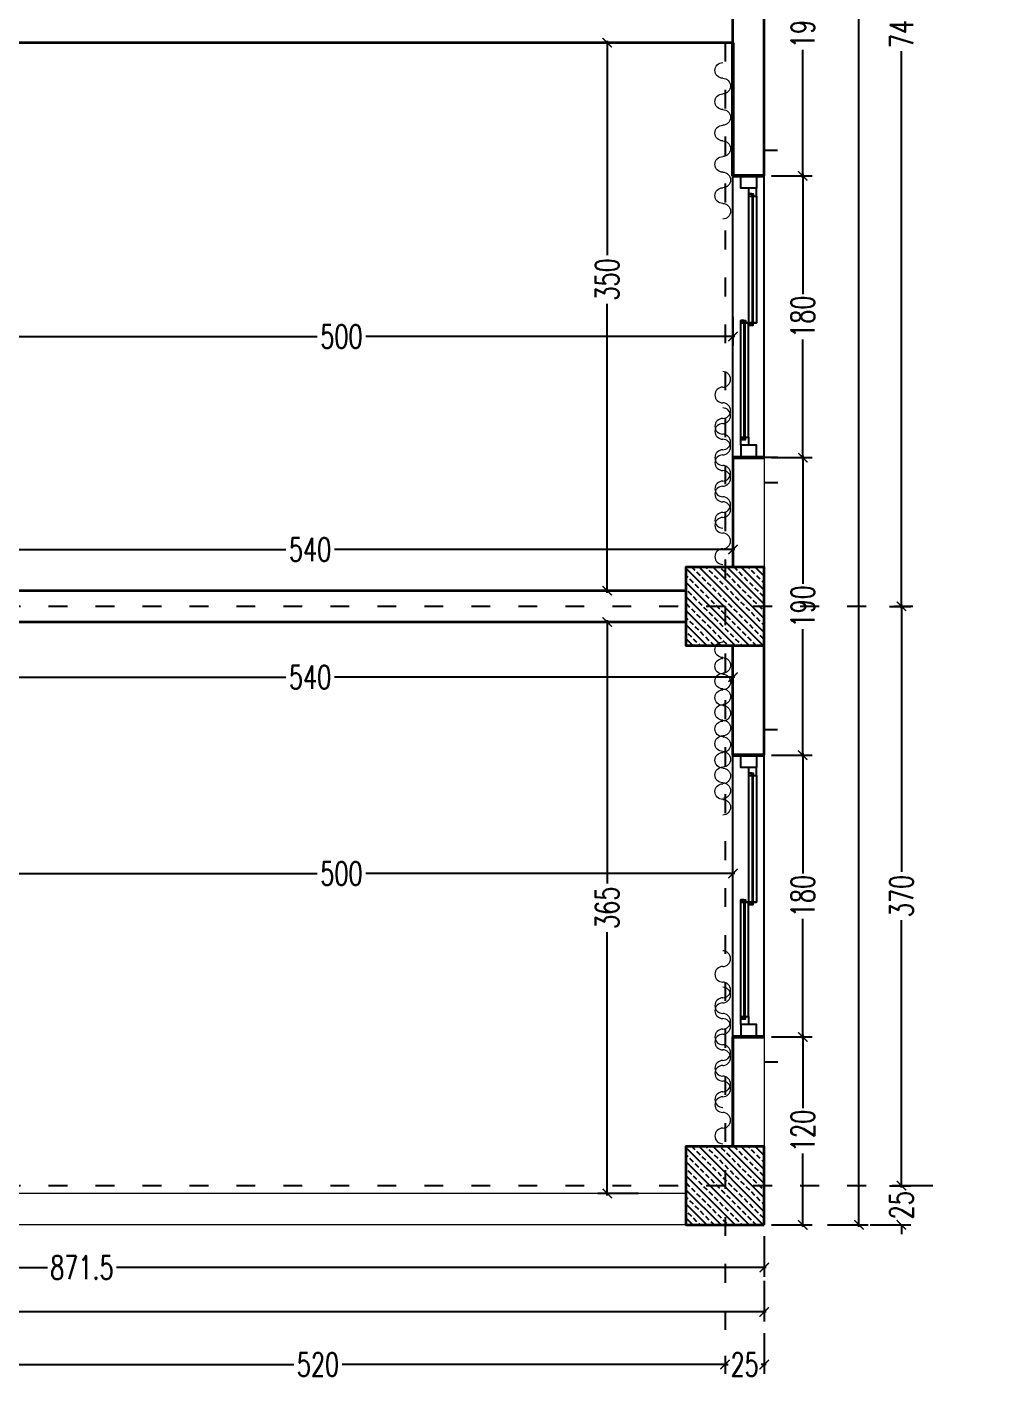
# Model space of a CAD drawing. Header units: centimetres. Extents: x -3207095 to 15275363, y -32656 to 4798027.
# Drawn here: x 701324 to 701946, y 4436846 to 4437710 of the extents above; entities that cross this region are included whole.
import ezdxf

# ---------------------------------------------------------------- set-up
doc = ezdxf.new("R2010")
doc.units = ezdxf.units.CM
doc.linetypes.add('ACAD_ISO03W100', pattern=[30, 12, -18])
doc.linetypes.add('DUZ', pattern=[500, 500])
doc.layers.get('0').update_dxf_attribs({"color": 1, "linetype": 'DUZ'})
for name, color, linetype in [('AGAC', 116, 'Continuous'), ('DIM', 1, 'DUZ'), ('KOLTAR_F', 145, 'Continuous'), ('PEN', 161, 'Continuous'), ('söve', 26, 'DUZ')]:
    doc.layers.add(name, color=color, linetype=linetype)
for name, color, linetype, lineweight in [('cam', 143, 'Continuous', 20), ('DUV', 220, 'Continuous', 50), ('DUVAR', 7, 'Continuous', 35), ('FE_PERDE', 205, 'Continuous', 15), ('gor25', 142, 'Continuous', 25), ('iç duvar', 7, 'Continuous', 50), ('KOLON_F', 3, 'Continuous', 35)]:
    doc.layers.add(name, color=color, linetype=linetype, lineweight=lineweight)
doc.styles.add('DIM', font='ROMANSTW.SHX', dxfattribs={"width": 0.7})
doc.dimstyles.new('1_100', dxfattribs={"dimtxt": 15, "dimasz": 6, "dimexe": 6, "dimexo": 0, "dimgap": 2, "dimtad": 0, "dimdec": 1, "dimzin": 11, "dimdsep": 46, "dimtxsty": 'DIM', "dimblk": 'ARCHTICK', "dimcen": 3, "dimdle": 1.25, "dimclrt": 2, "dimadec": 0, "dimazin": 0, "dimtfac": 1.25, "dimtdec": 1, "dimtix": 1, "dimtofl": 0, "dimtmove": 1, "dimatfit": 3, "dimldrblk": 'ARCHTICK', "dimfxl": 20, "dimfxlon": 1, "dimtolj": 1, "dimtzin": 0, "dimarcsym": 0})
pattern_1 = [(135, (5203197.566, 3776731.098), (-4.4901280605, -4.4901280605), []), (135, (5203197.566, 3776735.588), (-4.4901280605, -4.4901280605), [3.175, -1.5875])]

# ---------------------------------------------------------------- blocks, each defined once
blk = doc.blocks.new('GEN_BLOCK00601')
at = {"linetype": 'Continuous', "ltscale": 50}
for centre, start, end in [((50, 50), 0, 180), ((250, 50), 0, 180), ((450, 50), 0, 180), ((650, 50), 0, 180), ((850, 50), 0, 180), ((150, 50), 180, 0), ((350, 50), 180, 0), ((550, 50), 180, 0), ((750, 50), 180, 0), ((950, 50), 180, 0)]:
    blk.add_arc(centre, 50, start, end, dxfattribs=at)
for tag in ['Sfb', 'FLOOR']:
    blk.add_attdef(tag, (0, 0), '', height=1)
blk = doc.blocks.new('_ArchTick')
at = {"color": 0, "linetype": 'ByBlock', "const_width": 0.15}
blk.add_lwpolyline([(-0.5, -0.5), (0.5, 0.5)], dxfattribs=at)
blk = doc.blocks.new('*D5173')
at = {"layer": 'Defpoints', "color": 0, "linetype": 'Continuous', "lineweight": 5, "transparency": 16777216}
for p in [(701795.1, 4437064.58), (701819.72, 4437064.58), (701795.1, 4436944.58)]:
    blk.add_point(p, dxfattribs=at)
at = {"layer": 'DIM', "color": 0, "linetype": 'Continuous', "lineweight": -2, "transparency": 16777216}
for p, q in [((701799.72, 4437064.58), (701825.72, 4437064.58)), ((701819.72, 4437065.83), (701819.72, 4437019.08)), ((701819.72, 4436943.33), (701819.72, 4436990.08)), ((701799.72, 4436944.58), (701825.72, 4436944.58))]:
    blk.add_line(p, q, dxfattribs=at)
at = {"layer": 'DIM', "color": 0, "linetype": 'Continuous', "lineweight": -2, "transparency": 16777216, "xscale": 6, "yscale": 6, "zscale": 6}
for p, rotation in [((701819.72, 4437064.58), 90), ((701819.72, 4436944.58), 270)]:
    blk.add_blockref('_ArchTick', p, dxfattribs=dict(at, rotation=rotation))
at = {"layer": 'DIM', "color": 2, "linetype": 'Continuous', "lineweight": 5, "transparency": 16777216, "insert": (701819.72, 4437004.58), "char_height": 15, "attachment_point": 5, "rotation": 90, "style": 'DIM'}
blk.add_mtext('\\A1;120', dxfattribs=at)
blk = doc.blocks.new('*D5174')
at = {"layer": 'Defpoints', "color": 0, "linetype": 'Continuous', "lineweight": 5, "transparency": 16777216}
for p in [(701795.1, 4437244.58), (701819.72, 4437244.58), (701795.1, 4437064.58)]:
    blk.add_point(p, dxfattribs=at)
at = {"layer": 'DIM', "color": 0, "linetype": 'Continuous', "lineweight": -2, "transparency": 16777216}
for p, q in [((701799.72, 4437244.58), (701825.72, 4437244.58)), ((701819.72, 4437245.83), (701819.72, 4437169.08)), ((701819.72, 4437063.33), (701819.72, 4437140.08)), ((701799.72, 4437064.58), (701825.72, 4437064.58))]:
    blk.add_line(p, q, dxfattribs=at)
at = {"layer": 'DIM', "color": 0, "linetype": 'Continuous', "lineweight": -2, "transparency": 16777216, "xscale": 6, "yscale": 6, "zscale": 6}
for p, rotation in [((701819.72, 4437244.58), 90), ((701819.72, 4437064.58), 270)]:
    blk.add_blockref('_ArchTick', p, dxfattribs=dict(at, rotation=rotation))
at = {"layer": 'DIM', "color": 2, "linetype": 'Continuous', "lineweight": 5, "transparency": 16777216, "insert": (701819.72, 4437154.58), "char_height": 15, "attachment_point": 5, "rotation": 90, "style": 'DIM'}
blk.add_mtext('\\A1;180', dxfattribs=at)
blk = doc.blocks.new('*D5175')
at = {"layer": 'Defpoints', "color": 0, "linetype": 'Continuous', "lineweight": 5, "transparency": 16777216}
for p in [(701795.1, 4437434.58), (701819.72, 4437434.58), (701795.1, 4437244.58)]:
    blk.add_point(p, dxfattribs=at)
at = {"layer": 'DIM', "color": 0, "linetype": 'Continuous', "lineweight": -2, "transparency": 16777216}
for p, q in [((701799.72, 4437434.58), (701825.72, 4437434.58)), ((701819.72, 4437435.83), (701819.72, 4437354.08)), ((701819.72, 4437243.33), (701819.72, 4437325.08)), ((701799.72, 4437244.58), (701825.72, 4437244.58))]:
    blk.add_line(p, q, dxfattribs=at)
at = {"layer": 'DIM', "color": 0, "linetype": 'Continuous', "lineweight": -2, "transparency": 16777216, "xscale": 6, "yscale": 6, "zscale": 6}
for p, rotation in [((701819.72, 4437434.58), 90), ((701819.72, 4437244.58), 270)]:
    blk.add_blockref('_ArchTick', p, dxfattribs=dict(at, rotation=rotation))
at = {"layer": 'DIM', "color": 2, "linetype": 'Continuous', "lineweight": 5, "transparency": 16777216, "insert": (701819.72, 4437339.58), "char_height": 15, "attachment_point": 5, "rotation": 90, "style": 'DIM'}
blk.add_mtext('\\A1;190', dxfattribs=at)
blk = doc.blocks.new('*D5176')
at = {"layer": 'Defpoints', "color": 0, "linetype": 'Continuous', "lineweight": 5, "transparency": 16777216}
for p in [(701795.1, 4437614.58), (701819.72, 4437614.58), (701795.1, 4437434.58)]:
    blk.add_point(p, dxfattribs=at)
at = {"layer": 'DIM', "color": 0, "linetype": 'Continuous', "lineweight": -2, "transparency": 16777216}
for p, q in [((701799.72, 4437614.58), (701825.72, 4437614.58)), ((701819.72, 4437615.83), (701819.72, 4437539.08)), ((701819.72, 4437433.33), (701819.72, 4437510.08)), ((701799.72, 4437434.58), (701825.72, 4437434.58))]:
    blk.add_line(p, q, dxfattribs=at)
at = {"layer": 'DIM', "color": 0, "linetype": 'Continuous', "lineweight": -2, "transparency": 16777216, "xscale": 6, "yscale": 6, "zscale": 6}
for p, rotation in [((701819.72, 4437614.58), 90), ((701819.72, 4437434.58), 270)]:
    blk.add_blockref('_ArchTick', p, dxfattribs=dict(at, rotation=rotation))
at = {"layer": 'DIM', "color": 2, "linetype": 'Continuous', "lineweight": 5, "transparency": 16777216, "insert": (701819.72, 4437524.58), "char_height": 15, "attachment_point": 5, "rotation": 90, "style": 'DIM'}
blk.add_mtext('\\A1;180', dxfattribs=at)
blk = doc.blocks.new('*D5177')
at = {"layer": 'Defpoints', "color": 0, "linetype": 'Continuous', "lineweight": 5, "transparency": 16777216}
for p in [(701795.1, 4437804.58), (701819.72, 4437804.58), (701795.1, 4437614.58)]:
    blk.add_point(p, dxfattribs=at)
at = {"layer": 'DIM', "color": 0, "linetype": 'Continuous', "lineweight": -2, "transparency": 16777216}
for p, q in [((701799.72, 4437804.58), (701825.72, 4437804.58)), ((701819.72, 4437805.83), (701819.72, 4437724.08)), ((701819.72, 4437613.33), (701819.72, 4437695.08)), ((701799.72, 4437614.58), (701825.72, 4437614.58))]:
    blk.add_line(p, q, dxfattribs=at)
at = {"layer": 'DIM', "color": 0, "linetype": 'Continuous', "lineweight": -2, "transparency": 16777216, "xscale": 6, "yscale": 6, "zscale": 6}
for p, rotation in [((701819.72, 4437804.58), 90), ((701819.72, 4437614.58), 270)]:
    blk.add_blockref('_ArchTick', p, dxfattribs=dict(at, rotation=rotation))
at = {"layer": 'DIM', "color": 2, "linetype": 'Continuous', "lineweight": 5, "transparency": 16777216, "insert": (701819.72, 4437709.58), "char_height": 15, "attachment_point": 5, "rotation": 90, "style": 'DIM'}
blk.add_mtext('\\A1;190', dxfattribs=at)
blk = doc.blocks.new('*D5188')
at = {"layer": 'Defpoints', "color": 0, "linetype": 'Continuous', "lineweight": 5, "transparency": 16777216}
for p in [(701875.12, 4438079.58), (701875.12, 4437339.58), (701882.71, 4437339.58)]:
    blk.add_point(p, dxfattribs=at)
at = {"layer": 'DIM', "color": 0, "linetype": 'Continuous', "lineweight": -2, "transparency": 16777216}
for p, q in [((701882.71, 4438080.83), (701882.71, 4437725.08)), ((701875.12, 4438079.58), (701888.71, 4438079.58)), ((701882.71, 4437338.33), (701882.71, 4437694.08)), ((701875.12, 4437339.58), (701888.71, 4437339.58))]:
    blk.add_line(p, q, dxfattribs=at)
at = {"layer": 'DIM', "color": 0, "linetype": 'Continuous', "lineweight": -2, "transparency": 16777216, "xscale": 6, "yscale": 6, "zscale": 6}
for p, rotation in [((701882.71, 4438079.58), 90), ((701882.71, 4437339.58), 270)]:
    blk.add_blockref('_ArchTick', p, dxfattribs=dict(at, rotation=rotation))
at = {"layer": 'DIM', "color": 2, "linetype": 'Continuous', "lineweight": 5, "transparency": 16777216, "insert": (701882.71, 4437709.58), "char_height": 15, "attachment_point": 5, "rotation": 90, "style": 'DIM'}
blk.add_mtext('\\A1;740', dxfattribs=at)
blk = doc.blocks.new('*D5189')
at = {"layer": 'Defpoints', "color": 0, "linetype": 'Continuous', "lineweight": 5, "transparency": 16777216}
for p in [(701875.12, 4437339.58), (701882.71, 4436969.58), (701945.63, 4436969.58)]:
    blk.add_point(p, dxfattribs=at)
at = {"layer": 'DIM', "color": 0, "linetype": 'Continuous', "lineweight": -2, "transparency": 16777216}
for p, q in [((701875.12, 4437339.58), (701888.71, 4437339.58)), ((701882.71, 4437340.83), (701882.71, 4437170.08)), ((701882.71, 4436968.33), (701882.71, 4437139.08)), ((701902.71, 4436969.58), (701876.71, 4436969.58))]:
    blk.add_line(p, q, dxfattribs=at)
at = {"layer": 'DIM', "color": 0, "linetype": 'Continuous', "lineweight": -2, "transparency": 16777216, "xscale": 6, "yscale": 6, "zscale": 6}
for p, rotation in [((701882.71, 4437339.58), 90), ((701882.71, 4436969.58), 270)]:
    blk.add_blockref('_ArchTick', p, dxfattribs=dict(at, rotation=rotation))
at = {"layer": 'DIM', "color": 2, "linetype": 'Continuous', "lineweight": 5, "transparency": 16777216, "insert": (701882.71, 4437154.58), "char_height": 15, "attachment_point": 5, "rotation": 90, "style": 'DIM'}
blk.add_mtext('\\A1;370', dxfattribs=at)
blk = doc.blocks.new('*D5190')
at = {"layer": 'Defpoints', "color": 0, "linetype": 'Continuous', "lineweight": 5, "transparency": 16777216}
for p in [(701875.12, 4436969.58), (701825.72, 4436944.58), (701882.71, 4436944.58)]:
    blk.add_point(p, dxfattribs=at)
at = {"layer": 'DIM', "color": 0, "linetype": 'Continuous', "lineweight": -2, "transparency": 16777216}
for p, q in [((701882.71, 4436969.58), (701882.71, 4436975.58)), ((701875.12, 4436969.58), (701888.71, 4436969.58)), ((701862.71, 4436944.58), (701888.71, 4436944.58)), ((701882.71, 4436944.58), (701882.71, 4436938.58))]:
    blk.add_line(p, q, dxfattribs=at)
at = {"layer": 'DIM', "color": 0, "linetype": 'Continuous', "lineweight": -2, "transparency": 16777216, "xscale": 6, "yscale": 6, "zscale": 6}
for p, rotation in [((701882.71, 4436969.58), 270), ((701882.71, 4436944.58), 90)]:
    blk.add_blockref('_ArchTick', p, dxfattribs=dict(at, rotation=rotation))
at = {"layer": 'DIM', "color": 2, "linetype": 'Continuous', "lineweight": 5, "transparency": 16777216, "insert": (701882.71, 4436957.08), "char_height": 15, "attachment_point": 5, "rotation": 90, "style": 'DIM'}
blk.add_mtext('\\A1;25', dxfattribs=at)
blk = doc.blocks.new('*D5191')
at = {"layer": 'Defpoints', "color": 0, "linetype": 'Continuous', "lineweight": 5, "transparency": 16777216}
for p in [(701825.72, 4439884.58), (701855.58, 4439884.58), (701825.72, 4436944.58)]:
    blk.add_point(p, dxfattribs=at)
at = {"layer": 'DIM', "color": 0, "linetype": 'Continuous', "lineweight": -2, "transparency": 16777216}
for p, q in [((701835.58, 4439884.58), (701861.58, 4439884.58)), ((701855.58, 4439885.83), (701855.58, 4438435.08)), ((701855.58, 4436943.33), (701855.58, 4438394.08)), ((701835.58, 4436944.58), (701861.58, 4436944.58))]:
    blk.add_line(p, q, dxfattribs=at)
at = {"layer": 'DIM', "color": 0, "linetype": 'Continuous', "lineweight": -2, "transparency": 16777216, "xscale": 6, "yscale": 6, "zscale": 6}
for p, rotation in [((701855.58, 4439884.58), 90), ((701855.58, 4436944.58), 270)]:
    blk.add_blockref('_ArchTick', p, dxfattribs=dict(at, rotation=rotation))
at = {"layer": 'DIM', "color": 2, "linetype": 'Continuous', "lineweight": 5, "transparency": 16777216, "insert": (701855.58, 4438414.58), "char_height": 15, "attachment_point": 5, "rotation": 90, "style": 'DIM'}
blk.add_mtext('\\A1;2940', dxfattribs=at)
blk = doc.blocks.new('*D5197')
at = {"layer": 'Defpoints', "color": 0, "linetype": 'Continuous', "lineweight": 5, "transparency": 16777216}
for p in [(698045.1, 4436911.34), (701795.1, 4436911.34), (701795.1, 4436888.92)]:
    blk.add_point(p, dxfattribs=at)
at = {"layer": 'DIM', "color": 0, "linetype": 'Continuous', "lineweight": -2, "transparency": 16777216}
for p, q in [((698045.1, 4436908.92), (698045.1, 4436882.92)), ((701795.1, 4436908.92), (701795.1, 4436882.92)), ((698043.85, 4436888.92), (699899.6, 4436888.92)), ((701796.35, 4436888.92), (699940.6, 4436888.92))]:
    blk.add_line(p, q, dxfattribs=at)
at = {"layer": 'DIM', "color": 0, "linetype": 'Continuous', "lineweight": -2, "transparency": 16777216, "xscale": 6, "yscale": 6, "zscale": 6, "rotation": 180}
blk.add_blockref('_ArchTick', (698045.1, 4436888.92), dxfattribs=at)
at = {"layer": 'DIM', "color": 0, "linetype": 'Continuous', "lineweight": -2, "transparency": 16777216, "xscale": 6, "yscale": 6, "zscale": 6}
blk.add_blockref('_ArchTick', (701795.1, 4436888.92), dxfattribs=at)
at = {"layer": 'DIM', "color": 2, "linetype": 'Continuous', "lineweight": 5, "transparency": 16777216, "insert": (699920.1, 4436888.92), "char_height": 15, "attachment_point": 5, "style": 'DIM'}
blk.add_mtext('\\A1;3750', dxfattribs=at)
blk = doc.blocks.new('*D5205')
at = {"layer": 'Defpoints', "color": 0, "linetype": 'Continuous', "lineweight": 5, "transparency": 16777216}
for p in [(700923.6, 4436944.58), (701795.1, 4436944.58), (701795.1, 4436917.34)]:
    blk.add_point(p, dxfattribs=at)
at = {"layer": 'DIM', "color": 0, "linetype": 'Continuous', "lineweight": -2, "transparency": 16777216}
for p, q in [((700923.6, 4436937.34), (700923.6, 4436911.34)), ((701795.1, 4436937.34), (701795.1, 4436911.34)), ((700922.35, 4436917.34), (701337.35, 4436917.34)), ((701796.35, 4436917.34), (701381.35, 4436917.34))]:
    blk.add_line(p, q, dxfattribs=at)
at = {"layer": 'DIM', "color": 0, "linetype": 'Continuous', "lineweight": -2, "transparency": 16777216, "xscale": 6, "yscale": 6, "zscale": 6, "rotation": 180}
blk.add_blockref('_ArchTick', (700923.6, 4436917.34), dxfattribs=at)
at = {"layer": 'DIM', "color": 0, "linetype": 'Continuous', "lineweight": -2, "transparency": 16777216, "xscale": 6, "yscale": 6, "zscale": 6}
blk.add_blockref('_ArchTick', (701795.1, 4436917.34), dxfattribs=at)
at = {"layer": 'DIM', "color": 2, "linetype": 'Continuous', "lineweight": 5, "transparency": 16777216, "insert": (701359.35, 4436917.34), "char_height": 15, "attachment_point": 5, "style": 'DIM'}
blk.add_mtext('\\A1;871.5', dxfattribs=at)
blk = doc.blocks.new('*D5209')
at = {"layer": 'Defpoints', "color": 0, "linetype": 'Continuous', "lineweight": 5, "transparency": 16777216}
for p in [(701250.1, 4436860.88), (701770.1, 4436860.88), (701770.1, 4436855.37)]:
    blk.add_point(p, dxfattribs=at)
at = {"layer": 'DIM', "color": 0, "linetype": 'Continuous', "lineweight": -2, "transparency": 16777216}
for p, q in [((701248.85, 4436855.37), (701494.6, 4436855.37)), ((701250.1, 4436860.88), (701250.1, 4436849.37)), ((701771.35, 4436855.37), (701525.6, 4436855.37)), ((701770.1, 4436860.88), (701770.1, 4436849.37))]:
    blk.add_line(p, q, dxfattribs=at)
at = {"layer": 'DIM', "color": 0, "linetype": 'Continuous', "lineweight": -2, "transparency": 16777216, "xscale": 6, "yscale": 6, "zscale": 6, "rotation": 180}
blk.add_blockref('_ArchTick', (701250.1, 4436855.37), dxfattribs=at)
at = {"layer": 'DIM', "color": 0, "linetype": 'Continuous', "lineweight": -2, "transparency": 16777216, "xscale": 6, "yscale": 6, "zscale": 6}
blk.add_blockref('_ArchTick', (701770.1, 4436855.37), dxfattribs=at)
at = {"layer": 'DIM', "color": 2, "linetype": 'Continuous', "lineweight": 5, "transparency": 16777216, "insert": (701510.1, 4436855.37), "char_height": 15, "attachment_point": 5, "style": 'DIM'}
blk.add_mtext('\\A1;520', dxfattribs=at)
blk = doc.blocks.new('*D5210')
at = {"layer": 'Defpoints', "color": 0, "linetype": 'Continuous', "lineweight": 5, "transparency": 16777216}
for p in [(701795.1, 4436882.92), (701770.1, 4436860.88), (701795.1, 4436855.37)]:
    blk.add_point(p, dxfattribs=at)
at = {"layer": 'DIM', "color": 0, "linetype": 'Continuous', "lineweight": -2, "transparency": 16777216}
for p, q in [((701795.1, 4436875.37), (701795.1, 4436849.37)), ((701768.85, 4436855.37), (701772.1, 4436855.37)), ((701770.1, 4436860.88), (701770.1, 4436849.37)), ((701796.35, 4436855.37), (701793.1, 4436855.37))]:
    blk.add_line(p, q, dxfattribs=at)
at = {"layer": 'DIM', "color": 0, "linetype": 'Continuous', "lineweight": -2, "transparency": 16777216, "xscale": 6, "yscale": 6, "zscale": 6, "rotation": 180}
blk.add_blockref('_ArchTick', (701770.1, 4436855.37), dxfattribs=at)
at = {"layer": 'DIM', "color": 0, "linetype": 'Continuous', "lineweight": -2, "transparency": 16777216, "xscale": 6, "yscale": 6, "zscale": 6}
blk.add_blockref('_ArchTick', (701795.1, 4436855.37), dxfattribs=at)
at = {"layer": 'DIM', "color": 2, "linetype": 'Continuous', "lineweight": 5, "transparency": 16777216, "insert": (701782.6, 4436855.37), "char_height": 15, "attachment_point": 5, "style": 'DIM'}
blk.add_mtext('\\A1;25', dxfattribs=at)
blk = doc.blocks.new('*D5326')
at = {"layer": 'Defpoints', "color": 0, "linetype": 'Continuous', "lineweight": 5, "transparency": 16777216}
for p in [(701734.26, 4437699.58), (701694.82, 4437349.58), (701734.26, 4437349.58)]:
    blk.add_point(p, dxfattribs=at)
at = {"layer": 'DIM', "color": 0, "linetype": 'Continuous', "lineweight": -2, "transparency": 16777216}
for p, q in [((701694.82, 4437700.83), (701694.82, 4437563.88)), ((701714.82, 4437699.58), (701688.82, 4437699.58)), ((701694.82, 4437348.33), (701694.82, 4437532.88)), ((701714.82, 4437349.58), (701688.82, 4437349.58))]:
    blk.add_line(p, q, dxfattribs=at)
at = {"layer": 'DIM', "color": 0, "linetype": 'Continuous', "lineweight": -2, "transparency": 16777216, "xscale": 6, "yscale": 6, "zscale": 6}
for p, rotation in [((701694.82, 4437699.58), 90), ((701694.82, 4437349.58), 270)]:
    blk.add_blockref('_ArchTick', p, dxfattribs=dict(at, rotation=rotation))
at = {"layer": 'DIM', "color": 2, "linetype": 'Continuous', "lineweight": 5, "transparency": 16777216, "insert": (701694.82, 4437548.38), "char_height": 15, "attachment_point": 5, "rotation": 90, "style": 'DIM'}
blk.add_mtext('\\A1;350', dxfattribs=at)
blk = doc.blocks.new('*D5327')
at = {"layer": 'Defpoints', "color": 0, "linetype": 'Continuous', "lineweight": 5, "transparency": 16777216}
for p in [(701734.26, 4437329.58), (701694.82, 4436964.58), (701734.26, 4436964.58)]:
    blk.add_point(p, dxfattribs=at)
at = {"layer": 'DIM', "color": 0, "linetype": 'Continuous', "lineweight": -2, "transparency": 16777216}
for p, q in [((701714.82, 4437329.58), (701688.82, 4437329.58)), ((701694.82, 4437330.83), (701694.82, 4437162.58)), ((701694.82, 4436963.33), (701694.82, 4437131.58)), ((701714.82, 4436964.58), (701688.82, 4436964.58))]:
    blk.add_line(p, q, dxfattribs=at)
at = {"layer": 'DIM', "color": 0, "linetype": 'Continuous', "lineweight": -2, "transparency": 16777216, "xscale": 6, "yscale": 6, "zscale": 6}
for p, rotation in [((701694.82, 4437329.58), 90), ((701694.82, 4436964.58), 270)]:
    blk.add_blockref('_ArchTick', p, dxfattribs=dict(at, rotation=rotation))
at = {"layer": 'DIM', "color": 2, "linetype": 'Continuous', "lineweight": 5, "transparency": 16777216, "insert": (701694.82, 4437147.08), "char_height": 15, "attachment_point": 5, "rotation": 90, "style": 'DIM'}
blk.add_mtext('\\A1;365', dxfattribs=at)
blk = doc.blocks.new('*D5328')
at = {"layer": 'Defpoints', "color": 0, "linetype": 'Continuous', "lineweight": 5, "transparency": 16777216}
for p in [(701235.1, 4437295.58), (701775.1, 4437294.36), (701775.1, 4437293.27)]:
    blk.add_point(p, dxfattribs=at)
at = {"layer": 'DIM', "color": 0, "linetype": 'Continuous', "lineweight": -2, "transparency": 16777216}
for p, q in [((701233.85, 4437294.36), (701489.6, 4437294.36)), ((701235.1, 4437295.58), (701235.1, 4437288.36)), ((701776.35, 4437294.36), (701520.6, 4437294.36)), ((701775.1, 4437293.27), (701775.1, 4437300.36))]:
    blk.add_line(p, q, dxfattribs=at)
at = {"layer": 'DIM', "color": 0, "linetype": 'Continuous', "lineweight": -2, "transparency": 16777216, "xscale": 6, "yscale": 6, "zscale": 6, "rotation": 180}
blk.add_blockref('_ArchTick', (701235.1, 4437294.36), dxfattribs=at)
at = {"layer": 'DIM', "color": 0, "linetype": 'Continuous', "lineweight": -2, "transparency": 16777216, "xscale": 6, "yscale": 6, "zscale": 6}
blk.add_blockref('_ArchTick', (701775.1, 4437294.36), dxfattribs=at)
at = {"layer": 'DIM', "color": 2, "linetype": 'Continuous', "lineweight": 5, "transparency": 16777216, "insert": (701505.1, 4437294.36), "char_height": 15, "attachment_point": 5, "style": 'DIM'}
blk.add_mtext('\\A1;540', dxfattribs=at)
blk = doc.blocks.new('*D5359')
at = {"layer": 'Defpoints', "color": 0, "linetype": 'Continuous', "lineweight": 5, "transparency": 16777216}
for p in [(701235.1, 4437375.91), (701775.1, 4437375.91), (701775.1, 4437375.91)]:
    blk.add_point(p, dxfattribs=at)
at = {"layer": 'DIM', "color": 0, "linetype": 'Continuous', "lineweight": -2, "transparency": 16777216}
for p, q in [((701235.1, 4437375.91), (701235.1, 4437381.91)), ((701775.1, 4437375.91), (701775.1, 4437381.91)), ((701233.85, 4437375.91), (701489.6, 4437375.91)), ((701776.35, 4437375.91), (701520.6, 4437375.91))]:
    blk.add_line(p, q, dxfattribs=at)
at = {"layer": 'DIM', "color": 0, "linetype": 'Continuous', "lineweight": -2, "transparency": 16777216, "xscale": 6, "yscale": 6, "zscale": 6, "rotation": 180}
blk.add_blockref('_ArchTick', (701235.1, 4437375.91), dxfattribs=at)
at = {"layer": 'DIM', "color": 0, "linetype": 'Continuous', "lineweight": -2, "transparency": 16777216, "xscale": 6, "yscale": 6, "zscale": 6}
blk.add_blockref('_ArchTick', (701775.1, 4437375.91), dxfattribs=at)
at = {"layer": 'DIM', "color": 2, "linetype": 'Continuous', "lineweight": 5, "transparency": 16777216, "insert": (701505.1, 4437375.91), "char_height": 15, "attachment_point": 5, "style": 'DIM'}
blk.add_mtext('\\A1;540', dxfattribs=at)
blk = doc.blocks.new('*D5368')
at = {"layer": 'Defpoints', "color": 0, "linetype": 'Continuous', "lineweight": 5, "transparency": 16777216}
for p in [(701775.1, 4437169), (701275.1, 4437154.58), (701775.1, 4437154.58)]:
    blk.add_point(p, dxfattribs=at)
at = {"layer": 'DIM', "color": 0, "linetype": 'Continuous', "lineweight": -2, "transparency": 16777216}
for p, q in [((701275.1, 4437154.58), (701275.1, 4437175)), ((701775.1, 4437154.58), (701775.1, 4437175)), ((701273.85, 4437169), (701509.6, 4437169)), ((701776.35, 4437169), (701540.6, 4437169))]:
    blk.add_line(p, q, dxfattribs=at)
at = {"layer": 'DIM', "color": 0, "linetype": 'Continuous', "lineweight": -2, "transparency": 16777216, "xscale": 6, "yscale": 6, "zscale": 6, "rotation": 180}
blk.add_blockref('_ArchTick', (701275.1, 4437169), dxfattribs=at)
at = {"layer": 'DIM', "color": 0, "linetype": 'Continuous', "lineweight": -2, "transparency": 16777216, "xscale": 6, "yscale": 6, "zscale": 6}
blk.add_blockref('_ArchTick', (701775.1, 4437169), dxfattribs=at)
at = {"layer": 'DIM', "color": 2, "linetype": 'Continuous', "lineweight": 5, "transparency": 16777216, "insert": (701525.1, 4437169), "char_height": 15, "attachment_point": 5, "style": 'DIM'}
blk.add_mtext('\\A1;500', dxfattribs=at)
blk = doc.blocks.new('*D5092')
at = {"layer": 'Defpoints', "color": 0, "linetype": 'Continuous', "lineweight": 5, "transparency": 16777216}
for p in [(701275.1, 4437524.58), (701775.1, 4437524.58), (701775.1, 4437511.97)]:
    blk.add_point(p, dxfattribs=at)
at = {"layer": 'DIM', "color": 0, "linetype": 'Continuous', "lineweight": -2, "transparency": 16777216}
for p, q in [((701275.1, 4437524.58), (701275.1, 4437505.97)), ((701775.1, 4437524.58), (701775.1, 4437505.97)), ((701273.85, 4437511.97), (701509.6, 4437511.97)), ((701776.35, 4437511.97), (701540.6, 4437511.97))]:
    blk.add_line(p, q, dxfattribs=at)
at = {"layer": 'DIM', "color": 0, "linetype": 'Continuous', "lineweight": -2, "transparency": 16777216, "xscale": 6, "yscale": 6, "zscale": 6, "rotation": 180}
blk.add_blockref('_ArchTick', (701275.1, 4437511.97), dxfattribs=at)
at = {"layer": 'DIM', "color": 0, "linetype": 'Continuous', "lineweight": -2, "transparency": 16777216, "xscale": 6, "yscale": 6, "zscale": 6}
blk.add_blockref('_ArchTick', (701775.1, 4437511.97), dxfattribs=at)
at = {"layer": 'DIM', "color": 2, "linetype": 'Continuous', "lineweight": 5, "transparency": 16777216, "insert": (701525.1, 4437511.97), "char_height": 15, "attachment_point": 5, "style": 'DIM'}
blk.add_mtext('\\A1;500', dxfattribs=at)

msp = doc.modelspace()

# ---------------------------------------------------------------- hatches: boundary and pattern name
at = {"layer": 'KOLTAR_F'}
h = msp.add_hatch(dxfattribs=at)
h.set_pattern_fill('ANSI33', color=256, angle=90, style=0)
h.set_pattern_definition(pattern_1)
h.paths.add_polyline_path([(701795.1, 4437314.58), (701795.1, 4437364.58), (701745.1, 4437364.58), (701745.1, 4437314.58)])
h = msp.add_hatch(dxfattribs=at)
h.set_pattern_fill('ANSI33', color=256, angle=90, style=0)
h.set_pattern_definition(pattern_1)
h.paths.add_polyline_path([(701795.1, 4437314.58), (701795.1, 4437364.58), (701745.1, 4437364.58), (701745.1, 4437314.58)])
h = msp.add_hatch(dxfattribs=at)
h.set_pattern_fill('ANSI33', color=256, angle=90, style=0)
h.set_pattern_definition([(135, (5203197.566, 3776361.098), (-4.4901280605, -4.4901280605), []), (135, (5203197.566, 3776365.588), (-4.4901280605, -4.4901280605), [3.175, -1.5875])])
h.paths.add_polyline_path([(701795.1, 4436944.58), (701795.1, 4436994.58), (701745.1, 4436994.58), (701745.1, 4436944.58)])

# ---------------------------------------------------------------- linework, layer by layer
at = {"color": 232, "linetype": 'ACAD_ISO03W100'}
for p, q in [((701770.1, 4439979.58), (701770.1, 4436849.58)), ((701890.1, 4437339.58), (697950.1, 4437339.58)), ((701890.1, 4436969.58), (697950.1, 4436969.58))]:
    msp.add_line(p, q, dxfattribs=at)
at = {"layer": 'AGAC'}
for p, q in [((701775.1, 4437434.58), (701775.1, 4437614.58)), ((701775.1, 4437434.58), (701775.1, 4437614.58)), ((701795.1, 4437434.58), (701795.1, 4437614.58)), ((701795.1, 4437434.58), (701795.1, 4437614.58)), ((701775.1, 4437064.58), (701775.1, 4437244.58)), ((701775.1, 4437064.58), (701775.1, 4437244.58)), ((701795.1, 4437064.58), (701795.1, 4437244.58)), ((701795.1, 4437064.58), (701795.1, 4437244.58))]:
    msp.add_line(p, q, dxfattribs=at)
at = {"layer": 'cam'}
for p, q in [((701787.1, 4437603.08), (701787.1, 4437519.08)), ((701787.1, 4437603.08), (701787.1, 4437519.08)), ((701787.6, 4437603.08), (701787.6, 4437519.08)), ((701787.6, 4437603.08), (701787.6, 4437519.08)), ((701788.1, 4437603.08), (701788.1, 4437519.08)), ((701788.1, 4437603.08), (701788.1, 4437519.08)), ((701782.1, 4437446.08), (701782.1, 4437522.08)), ((701782.1, 4437446.08), (701782.1, 4437522.08)), ((701782.6, 4437446.08), (701782.6, 4437522.08)), ((701782.6, 4437446.08), (701782.6, 4437522.08)), ((701783.1, 4437446.08), (701783.1, 4437522.08)), ((701783.1, 4437446.08), (701783.1, 4437522.08)), ((701787.1, 4437233.08), (701787.1, 4437149.08)), ((701787.1, 4437233.08), (701787.1, 4437149.08)), ((701787.6, 4437233.08), (701787.6, 4437149.08)), ((701787.6, 4437233.08), (701787.6, 4437149.08)), ((701788.1, 4437233.08), (701788.1, 4437149.08)), ((701788.1, 4437233.08), (701788.1, 4437149.08)), ((701782.1, 4437076.08), (701782.1, 4437152.08)), ((701782.1, 4437076.08), (701782.1, 4437152.08)), ((701782.6, 4437076.08), (701782.6, 4437152.08)), ((701782.6, 4437076.08), (701782.6, 4437152.08)), ((701783.1, 4437076.08), (701783.1, 4437152.08)), ((701783.1, 4437076.08), (701783.1, 4437152.08))]:
    msp.add_line(p, q, dxfattribs=at)
at = {"layer": 'DUV'}
for p, q in [((701775.1, 4437614.58), (701775.1, 4437699.58)), ((701775.1, 4437614.58), (701795.1, 4437614.58)), ((701775.1, 4437614.58), (701795.1, 4437614.58)), ((701775.1, 4437614.58), (701795.1, 4437614.58)), ((701775.1, 4437614.58), (701795.1, 4437614.58)), ((701775.1, 4437434.58), (701795.1, 4437434.58)), ((701775.1, 4437434.58), (701795.1, 4437434.58)), ((701775.1, 4437434.58), (701795.1, 4437434.58)), ((701775.1, 4437434.58), (701795.1, 4437434.58)), ((701775.1, 4437244.58), (701795.1, 4437244.58)), ((701775.1, 4437244.58), (701795.1, 4437244.58)), ((701775.1, 4437244.58), (701795.1, 4437244.58)), ((701775.1, 4437244.58), (701795.1, 4437244.58)), ((701775.1, 4437064.58), (701795.1, 4437064.58)), ((701775.1, 4437064.58), (701795.1, 4437064.58)), ((701775.1, 4437064.58), (701795.1, 4437064.58)), ((701775.1, 4437064.58), (701795.1, 4437064.58))]:
    msp.add_line(p, q, dxfattribs=at)
at = {"layer": 'DUVAR'}
for p, q in [((701775.1, 4437614.58), (701775.1, 4437804.58)), ((701795.1, 4437614.58), (701795.1, 4437804.58)), ((701775.1, 4437699.58), (701275.1, 4437699.58)), ((701775.1, 4437699.58), (701775.1, 4437614.58)), ((701775.1, 4437614.58), (701795.1, 4437614.58)), ((701775.1, 4437614.58), (701795.1, 4437614.58)), ((701775.1, 4437434.58), (701795.1, 4437434.58)), ((701775.1, 4437434.58), (701775.1, 4437364.58)), ((701775.1, 4437434.58), (701775.1, 4437364.58)), ((701775.1, 4437434.58), (701795.1, 4437434.58)), ((701745.1, 4437349.58), (701275.1, 4437349.58)), ((701745.1, 4437329.58), (701275.1, 4437329.58)), ((701775.1, 4437244.58), (701775.1, 4437314.58)), ((701775.1, 4437244.58), (701775.1, 4437314.58)), ((701795.1, 4437244.58), (701795.1, 4437314.58)), ((701795.1, 4437244.58), (701795.1, 4437314.58)), ((701775.1, 4437244.58), (701795.1, 4437244.58)), ((701775.1, 4437244.58), (701795.1, 4437244.58)), ((701775.1, 4437064.58), (701775.1, 4436994.58)), ((701775.1, 4437064.58), (701795.1, 4437064.58)), ((701775.1, 4436994.58), (701775.1, 4437064.58)), ((701775.1, 4437064.58), (701795.1, 4437064.58))]:
    msp.add_line(p, q, dxfattribs=at)
at = {"layer": 'gor25'}
for p, q in [((701785.1, 4437601.58), (701785.1, 4437520.58)), ((701785.1, 4437601.58), (701785.1, 4437520.58)), ((701790.1, 4437601.58), (701790.1, 4437520.58)), ((701790.1, 4437601.58), (701790.1, 4437520.58)), ((701780.1, 4437447.58), (701780.1, 4437520.58)), ((701780.1, 4437447.58), (701780.1, 4437520.58)), ((701785.1, 4437447.58), (701785.1, 4437520.58)), ((701785.1, 4437447.58), (701785.1, 4437520.58)), ((701785.1, 4437231.58), (701785.1, 4437150.58)), ((701785.1, 4437231.58), (701785.1, 4437150.58)), ((701790.1, 4437231.58), (701790.1, 4437150.58)), ((701790.1, 4437231.58), (701790.1, 4437150.58)), ((701780.1, 4437077.58), (701780.1, 4437150.58)), ((701780.1, 4437077.58), (701780.1, 4437150.58)), ((701785.1, 4437077.58), (701785.1, 4437150.58)), ((701785.1, 4437077.58), (701785.1, 4437150.58))]:
    msp.add_line(p, q, dxfattribs=at)
at = {"layer": 'iç duvar', "color": 7, "lineweight": 18}
for p, q in [((701795.1, 4437614.58), (701795.1, 4437804.58)), ((701795.1, 4437434.58), (701795.1, 4437364.58)), ((701795.1, 4437434.58), (701795.1, 4437364.58)), ((701795.1, 4437064.58), (701795.1, 4436994.58)), ((701745.1, 4436964.58), (701275.1, 4436964.58)), ((701745.1, 4436944.58), (701275.1, 4436944.58))]:
    msp.add_line(p, q, dxfattribs=at)
at = {"layer": 'KOLON_F'}
for points in [[(701795.1, 4437314.58), (701795.1, 4437364.58), (701745.1, 4437364.58), (701745.1, 4437314.58)], [(701795.1, 4437314.58), (701795.1, 4437364.58), (701745.1, 4437364.58), (701745.1, 4437314.58)], [(701795.1, 4437314.58), (701795.1, 4437364.58), (701745.1, 4437364.58), (701745.1, 4437314.58)], [(701795.1, 4437314.58), (701795.1, 4437364.58), (701745.1, 4437364.58), (701745.1, 4437314.58)], [(701795.1, 4436944.58), (701795.1, 4436994.58), (701745.1, 4436994.58), (701745.1, 4436944.58)]]:
    msp.add_lwpolyline(points, close=True, dxfattribs=at)
at = {"layer": 'PEN'}
for points in [[(701790.1, 4437606.58), (701790.1, 4437606.58), (701780.1, 4437606.58), (701780.1, 4437614.58), (701780.1, 4437614.58), (701790.1, 4437614.58), (701790.1, 4437614.58), (701790.1, 4437614.58), (701790.1, 4437606.58)], [(701790.1, 4437606.58), (701790.1, 4437606.58), (701780.1, 4437606.58), (701780.1, 4437614.58), (701780.1, 4437614.58), (701790.1, 4437614.58), (701790.1, 4437614.58), (701790.1, 4437614.58), (701790.1, 4437606.58)], [(701790.1, 4437606.58), (701790.1, 4437606.58), (701785.1, 4437606.58), (701785.1, 4437603.08), (701787.1, 4437603.08), (701788.1, 4437603.08), (701788.1, 4437601.58), (701790.1, 4437601.58), (701790.1, 4437606.58)], [(701790.1, 4437606.58), (701790.1, 4437606.58), (701785.1, 4437606.58), (701785.1, 4437603.08), (701787.1, 4437603.08), (701788.1, 4437603.08), (701788.1, 4437601.58), (701790.1, 4437601.58), (701790.1, 4437606.58)], [(701785.1, 4437603.08), (701785.1, 4437601.58), (701787.1, 4437601.58), (701787.1, 4437603.08)], [(701785.1, 4437603.08), (701785.1, 4437601.58), (701787.1, 4437601.58), (701787.1, 4437603.08)], [(701785.1, 4437520.58), (701785.1, 4437520.58), (701780.1, 4437520.58), (701780.1, 4437522.08), (701782.1, 4437522.08), (701783.1, 4437522.08), (701783.1, 4437520.58), (701785.1, 4437520.58), (701785.1, 4437520.58)], [(701780.1, 4437522.08), (701780.1, 4437520.58), (701782.1, 4437520.58), (701782.1, 4437522.08)], [(701785.1, 4437520.58), (701785.1, 4437520.58), (701780.1, 4437520.58), (701780.1, 4437522.08), (701782.1, 4437522.08), (701783.1, 4437522.08), (701783.1, 4437520.58), (701785.1, 4437520.58), (701785.1, 4437520.58)], [(701780.1, 4437522.08), (701780.1, 4437520.58), (701782.1, 4437520.58), (701782.1, 4437522.08)], [(701785.1, 4437519.08), (701785.1, 4437520.58), (701787.1, 4437520.58), (701787.1, 4437519.08)], [(701790.1, 4437520.58), (701790.1, 4437520.58), (701785.1, 4437520.58), (701785.1, 4437519.08), (701787.1, 4437519.08), (701788.1, 4437519.08), (701788.1, 4437520.58), (701790.1, 4437520.58), (701790.1, 4437520.58)], [(701785.1, 4437519.08), (701785.1, 4437520.58), (701787.1, 4437520.58), (701787.1, 4437519.08)], [(701790.1, 4437520.58), (701790.1, 4437520.58), (701785.1, 4437520.58), (701785.1, 4437519.08), (701787.1, 4437519.08), (701788.1, 4437519.08), (701788.1, 4437520.58), (701790.1, 4437520.58), (701790.1, 4437520.58)], [(701785.1, 4437442.58), (701785.1, 4437442.58), (701780.1, 4437442.58), (701780.1, 4437446.08), (701782.1, 4437446.08), (701783.1, 4437446.08), (701783.1, 4437447.58), (701785.1, 4437447.58), (701785.1, 4437442.58)], [(701780.1, 4437446.08), (701780.1, 4437447.58), (701782.1, 4437447.58), (701782.1, 4437446.08)], [(701785.1, 4437442.58), (701785.1, 4437442.58), (701780.1, 4437442.58), (701780.1, 4437446.08), (701782.1, 4437446.08), (701783.1, 4437446.08), (701783.1, 4437447.58), (701785.1, 4437447.58), (701785.1, 4437442.58)], [(701780.1, 4437446.08), (701780.1, 4437447.58), (701782.1, 4437447.58), (701782.1, 4437446.08)], [(701790.1, 4437442.58), (701790.1, 4437442.58), (701780.1, 4437442.58), (701780.1, 4437434.58), (701780.1, 4437434.58), (701790.1, 4437434.58), (701790.1, 4437434.58), (701790.1, 4437434.58), (701790.1, 4437442.58)], [(701790.1, 4437442.58), (701790.1, 4437442.58), (701780.1, 4437442.58), (701780.1, 4437434.58), (701780.1, 4437434.58), (701790.1, 4437434.58), (701790.1, 4437434.58), (701790.1, 4437434.58), (701790.1, 4437442.58)], [(701790.1, 4437236.58), (701790.1, 4437236.58), (701780.1, 4437236.58), (701780.1, 4437244.58), (701780.1, 4437244.58), (701790.1, 4437244.58), (701790.1, 4437244.58), (701790.1, 4437244.58), (701790.1, 4437236.58)], [(701790.1, 4437236.58), (701790.1, 4437236.58), (701780.1, 4437236.58), (701780.1, 4437244.58), (701780.1, 4437244.58), (701790.1, 4437244.58), (701790.1, 4437244.58), (701790.1, 4437244.58), (701790.1, 4437236.58)], [(701790.1, 4437236.58), (701790.1, 4437236.58), (701785.1, 4437236.58), (701785.1, 4437233.08), (701787.1, 4437233.08), (701788.1, 4437233.08), (701788.1, 4437231.58), (701790.1, 4437231.58), (701790.1, 4437236.58)], [(701790.1, 4437236.58), (701790.1, 4437236.58), (701785.1, 4437236.58), (701785.1, 4437233.08), (701787.1, 4437233.08), (701788.1, 4437233.08), (701788.1, 4437231.58), (701790.1, 4437231.58), (701790.1, 4437236.58)], [(701785.1, 4437233.08), (701785.1, 4437231.58), (701787.1, 4437231.58), (701787.1, 4437233.08)], [(701785.1, 4437233.08), (701785.1, 4437231.58), (701787.1, 4437231.58), (701787.1, 4437233.08)], [(701785.1, 4437150.58), (701785.1, 4437150.58), (701780.1, 4437150.58), (701780.1, 4437152.08), (701782.1, 4437152.08), (701783.1, 4437152.08), (701783.1, 4437150.58), (701785.1, 4437150.58), (701785.1, 4437150.58)], [(701780.1, 4437152.08), (701780.1, 4437150.58), (701782.1, 4437150.58), (701782.1, 4437152.08)], [(701785.1, 4437150.58), (701785.1, 4437150.58), (701780.1, 4437150.58), (701780.1, 4437152.08), (701782.1, 4437152.08), (701783.1, 4437152.08), (701783.1, 4437150.58), (701785.1, 4437150.58), (701785.1, 4437150.58)], [(701780.1, 4437152.08), (701780.1, 4437150.58), (701782.1, 4437150.58), (701782.1, 4437152.08)], [(701785.1, 4437149.08), (701785.1, 4437150.58), (701787.1, 4437150.58), (701787.1, 4437149.08)], [(701790.1, 4437150.58), (701790.1, 4437150.58), (701785.1, 4437150.58), (701785.1, 4437149.08), (701787.1, 4437149.08), (701788.1, 4437149.08), (701788.1, 4437150.58), (701790.1, 4437150.58), (701790.1, 4437150.58)], [(701785.1, 4437149.08), (701785.1, 4437150.58), (701787.1, 4437150.58), (701787.1, 4437149.08)], [(701790.1, 4437150.58), (701790.1, 4437150.58), (701785.1, 4437150.58), (701785.1, 4437149.08), (701787.1, 4437149.08), (701788.1, 4437149.08), (701788.1, 4437150.58), (701790.1, 4437150.58), (701790.1, 4437150.58)], [(701785.1, 4437072.58), (701785.1, 4437072.58), (701780.1, 4437072.58), (701780.1, 4437076.08), (701782.1, 4437076.08), (701783.1, 4437076.08), (701783.1, 4437077.58), (701785.1, 4437077.58), (701785.1, 4437072.58)], [(701780.1, 4437076.08), (701780.1, 4437077.58), (701782.1, 4437077.58), (701782.1, 4437076.08)], [(701785.1, 4437072.58), (701785.1, 4437072.58), (701780.1, 4437072.58), (701780.1, 4437076.08), (701782.1, 4437076.08), (701783.1, 4437076.08), (701783.1, 4437077.58), (701785.1, 4437077.58), (701785.1, 4437072.58)], [(701780.1, 4437076.08), (701780.1, 4437077.58), (701782.1, 4437077.58), (701782.1, 4437076.08)], [(701790.1, 4437072.58), (701790.1, 4437072.58), (701780.1, 4437072.58), (701780.1, 4437064.58), (701780.1, 4437064.58), (701790.1, 4437064.58), (701790.1, 4437064.58), (701790.1, 4437064.58), (701790.1, 4437072.58)], [(701790.1, 4437072.58), (701790.1, 4437072.58), (701780.1, 4437072.58), (701780.1, 4437064.58), (701780.1, 4437064.58), (701790.1, 4437064.58), (701790.1, 4437064.58), (701790.1, 4437064.58), (701790.1, 4437072.58)]]:
    msp.add_lwpolyline(points, close=True, dxfattribs=at)
at = {"layer": 'söve'}
for p, q in [((701803.47, 4437630.71), (701795.1, 4437630.71)), ((701803.68, 4437434.58), (701795.1, 4437434.58)), ((701803.68, 4437418.45), (701795.1, 4437418.45)), ((701803.47, 4437260.71), (701795.1, 4437260.71)), ((701803.68, 4437048.45), (701795.1, 4437048.45))]:
    msp.add_line(p, q, dxfattribs=at)

# ---------------------------------------------------------------- block references
at = {"layer": 'FE_PERDE', "extrusion": (0, 0, -1), "yscale": 0.100000202655411, "zscale": -0.100000202655411, "rotation": 270}
for p, xscale in [((-701773.6, 4437686.9), 0.100000202655411), ((-701773.6, 4437366.35), -0.100000202655411), ((-701773.6, 4437316.9), 0.100000202655411), ((-701773.6, 4436996.35), -0.100000202655411)]:
    msp.add_blockref('GEN_BLOCK00601', p, dxfattribs=dict(at, xscale=xscale))
at = {"layer": 'FE_PERDE', "yscale": 0.100000202655411, "zscale": 0.100000202655411}
for p, xscale, rotation in [((701773.6, 4437389.58), 0.100000202655411, 90.00000000000001), ((701773.6, 4437306.31), -0.100000202655411, 90), ((701773.6, 4437019.58), 0.100000202655411, 90.00000000000001)]:
    msp.add_blockref('GEN_BLOCK00601', p, dxfattribs=dict(at, xscale=xscale, rotation=rotation))

# ---------------------------------------------------------------- dimensions: what is measured, and where the dimension line sits
at = {"layer": 'DIM', "linetype": 'Continuous', "lineweight": 5}
for base, p1, p2, angle, picture, middle in [((701855.58, 4439884.58), (701825.72, 4436944.58), (701825.72, 4439884.58), 90, '*D5191', (701855.58, 4438414.58)), ((701882.71, 4437339.58), (701875.12, 4438079.58), (701875.12, 4437339.58), 90, '*D5188', (701882.71, 4437709.58)), ((701819.72, 4437804.58), (701795.1, 4437614.58), (701795.1, 4437804.58), 90, '*D5177', (701819.72, 4437709.58)), ((701819.72, 4437614.58), (701795.1, 4437434.58), (701795.1, 4437614.58), 90, '*D5176', (701819.72, 4437524.58)), ((701775.1, 4437511.97), (701275.1, 4437524.58), (701775.1, 4437524.58), 180, '*D5092', (701525.1, 4437511.97)), ((701819.72, 4437434.58), (701795.1, 4437244.58), (701795.1, 4437434.58), 90, '*D5175', (701819.72, 4437339.58)), ((701775.1, 4437375.91), (701235.1, 4437375.91), (701775.1, 4437375.91), 180, '*D5359', (701505.1, 4437375.91)), ((701882.71, 4436969.58), (701875.12, 4437339.58), (701945.63, 4436969.58), 90, '*D5189', (701882.71, 4437154.58)), ((701694.82, 4436964.58), (701734.26, 4437329.58), (701734.26, 4436964.58), 90, '*D5327', (701694.82, 4437147.08)), ((701775.1, 4437294.36), (701235.1, 4437295.58), (701775.1, 4437293.27), 180, '*D5328', (701505.1, 4437294.36)), ((701819.72, 4437244.58), (701795.1, 4437064.58), (701795.1, 4437244.58), 90, '*D5174', (701819.72, 4437154.58)), ((701775.1, 4437169), (701275.1, 4437154.58), (701775.1, 4437154.58), 180, '*D5368', (701525.1, 4437169)), ((701819.72, 4437064.58), (701795.1, 4436944.58), (701795.1, 4437064.58), 90, '*D5173', (701819.72, 4437004.58)), ((701882.71, 4436944.58), (701875.12, 4436969.58), (701825.72, 4436944.58), 90, '*D5190', (701882.71, 4436957.08))]:
    dim = msp.add_linear_dim(base=base, p1=p1, p2=p2, angle=angle, dimstyle='1_100', dxfattribs=at)
    dim.commit()
    dim.dimension.update_dxf_attribs({"geometry": picture, "text_midpoint": middle})
dim = msp.add_linear_dim(base=(701694.82, 4437349.58), p1=(701734.26, 4437699.58), p2=(701734.26, 4437349.58), angle=90, dimstyle='1_100', dxfattribs=at)
dim.commit()
dim.dimension.update_dxf_attribs({"geometry": '*D5326', "text_midpoint": (701694.82, 4437548.38), "dimtype": 160})
for base, p1, p2, picture, middle in [((701795.1, 4436917.34), (700923.6, 4436944.58), (701795.1, 4436944.58), '*D5205', (701359.35, 4436917.34)), ((701795.1, 4436888.92), (698045.1, 4436911.34), (701795.1, 4436911.34), '*D5197', (699920.1, 4436888.92)), ((701795.1, 4436855.37), (701770.1, 4436860.88), (701795.1, 4436882.92), '*D5210', (701782.6, 4436855.37)), ((701770.1, 4436855.37), (701250.1, 4436860.88), (701770.1, 4436860.88), '*D5209', (701510.1, 4436855.37))]:
    dim = msp.add_linear_dim(base=base, p1=p1, p2=p2, dimstyle='1_100', dxfattribs=at)
    dim.commit()
    dim.dimension.update_dxf_attribs({"geometry": picture, "text_midpoint": middle})

doc.saveas('drawing.dxf')
